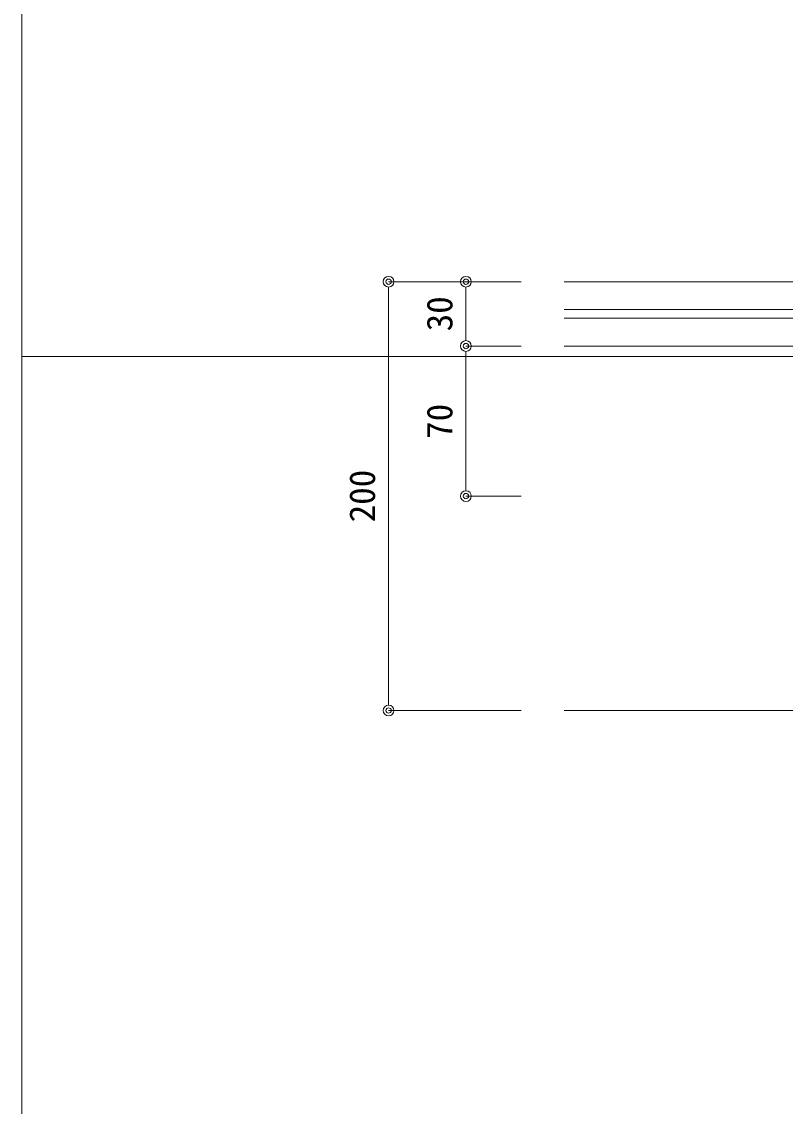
# Model space of a CAD drawing. Units: millimetres on the paper. Extents: x -401 to 401, y -279 to 279.
# Drawn here: x -400.7 to -329.4, y -56.6 to 44.6 of the extents above; entities that cross this region are included whole.
import ezdxf
from ezdxf.enums import TextEntityAlignment as Align

# ---------------------------------------------------------------- set-up
doc = ezdxf.new("R2010")
doc.units = ezdxf.units.MM
for name, color, linetype, lineweight in [('0-0_A-C01-補助線(非印刷)', 4, 'Continuous', 9), ('0-5_0-A11-寸法_詳細', 5, 'Continuous', 9), ('0-6_0', 7, 'Continuous', 9), ('0-A_A-E01-仕上太線', 4, 'Continuous', 9), ('1-3_0-A01-枠A', 4, 'Continuous', 9)]:
    doc.layers.add(name, color=color, linetype=linetype, lineweight=lineweight)
doc.styles.add('ＭＳ ゴシック', font='')
doc.styles.get('ＭＳ ゴシック').set_extended_font_data('MS Gothic')

# ---------------------------------------------------------------- blocks, each defined once
blk = doc.blocks.new('_Dot')
at = {"layer": '0-6_0'}
blk.add_line((-0.5, 0), (-1, 0), dxfattribs=at)
for radius in [0.5, 0.25]:
    blk.add_circle((0, 0), radius, dxfattribs=at)

msp = doc.modelspace()

# ---------------------------------------------------------------- linework, layer by layer
at = {"layer": '0-0_A-C01-補助線(非印刷)'}
for q in [(400.667, 13.333), (-395.667, 13.333)]:
    msp.add_line((-400.667, 13.333), q, dxfattribs=at)
at = {"layer": '0-5_0-A11-寸法_詳細'}
for p, q in [((-354.071, 20.297), (-366.447, 20.297)), ((-354.071, 20.297), (-359.233, 20.297)), ((-366.447, 19.297), (-366.447, -18.703)), ((-359.233, 19.297), (-359.233, 15.297)), ((-354.071, 14.297), (-359.233, 14.297)), ((-354.071, 14.297), (-359.233, 14.297)), ((-359.233, 13.297), (-359.233, 1.297)), ((-354.071, 0.297), (-359.233, 0.297)), ((-354.071, -19.703), (-366.447, -19.703))]:
    msp.add_line(p, q, dxfattribs=at)
at = {"layer": '0-A_A-E01-仕上太線'}
for p, q in [((-39.929, 20.297), (-350.071, 20.297)), ((-39.929, 17.697), (-350.071, 17.697)), ((-39.929, 16.897), (-350.071, 16.897)), ((-39.929, 14.297), (-350.071, 14.297)), ((-350.071, -19.703), (-39.929, -19.703))]:
    msp.add_line(p, q, dxfattribs=at)
at = {"layer": '1-3_0-A01-枠A'}
msp.add_line((-400.667, 278.667), (-400.667, -278.667), dxfattribs=at)

# ---------------------------------------------------------------- block references
at = {"layer": '0-5_0-A11-寸法_詳細'}
for p, rotation in [((-366.447, 20.297), 90), ((-359.233, 20.297), 90), ((-359.233, 14.297), 270), ((-359.233, 14.297), 90), ((-359.233, 0.297), 270), ((-366.447, -19.703), 270)]:
    msp.add_blockref('_Dot', p, dxfattribs=dict(at, rotation=rotation))

# ---------------------------------------------------------------- texts
at = {"layer": '0-5_0-A11-寸法_詳細', "style": 'ＭＳ ゴシック'}
for s, p in [('30', (-359.77, 15.666)), ('70', (-359.77, 5.634)), ('200', (-366.984, -2.153))]:
    msp.add_text(s, height=2.405, rotation=90, dxfattribs=at).set_placement(p, align=Align.BOTTOM_LEFT)

doc.saveas('drawing.dxf')
